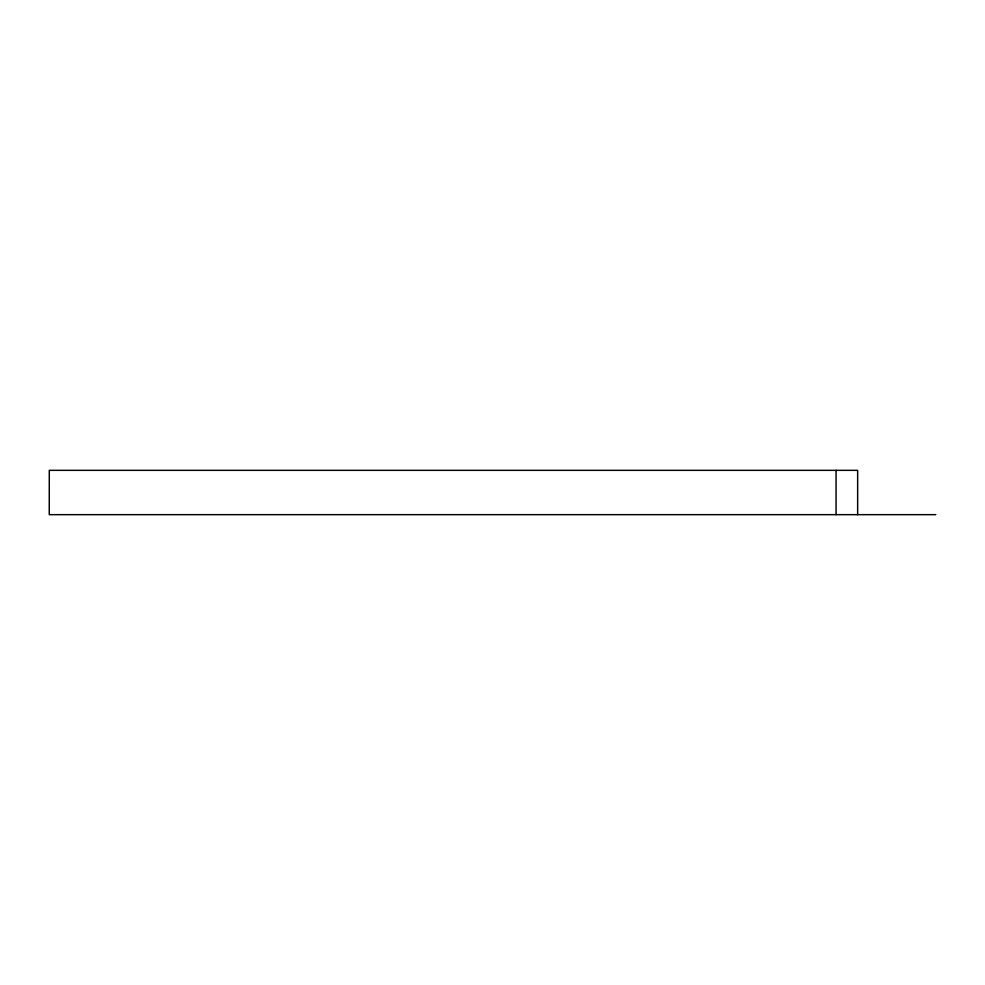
<?xml version="1.0" encoding="UTF-8"?>
<svg xmlns="http://www.w3.org/2000/svg" width="985" height="985" viewBox="0 0 985 985"><rect width="100%" height="100%" fill="white"/><g stroke="black" fill="none" stroke-linecap="round" stroke-linejoin="round"><path stroke-width="1.48" d="M935.75 514.663L49.25 514.663L49.287 470.337L857.652 470.337L857.652 514.663M836.056 470.337L836.056 514.663"/></g></svg>
